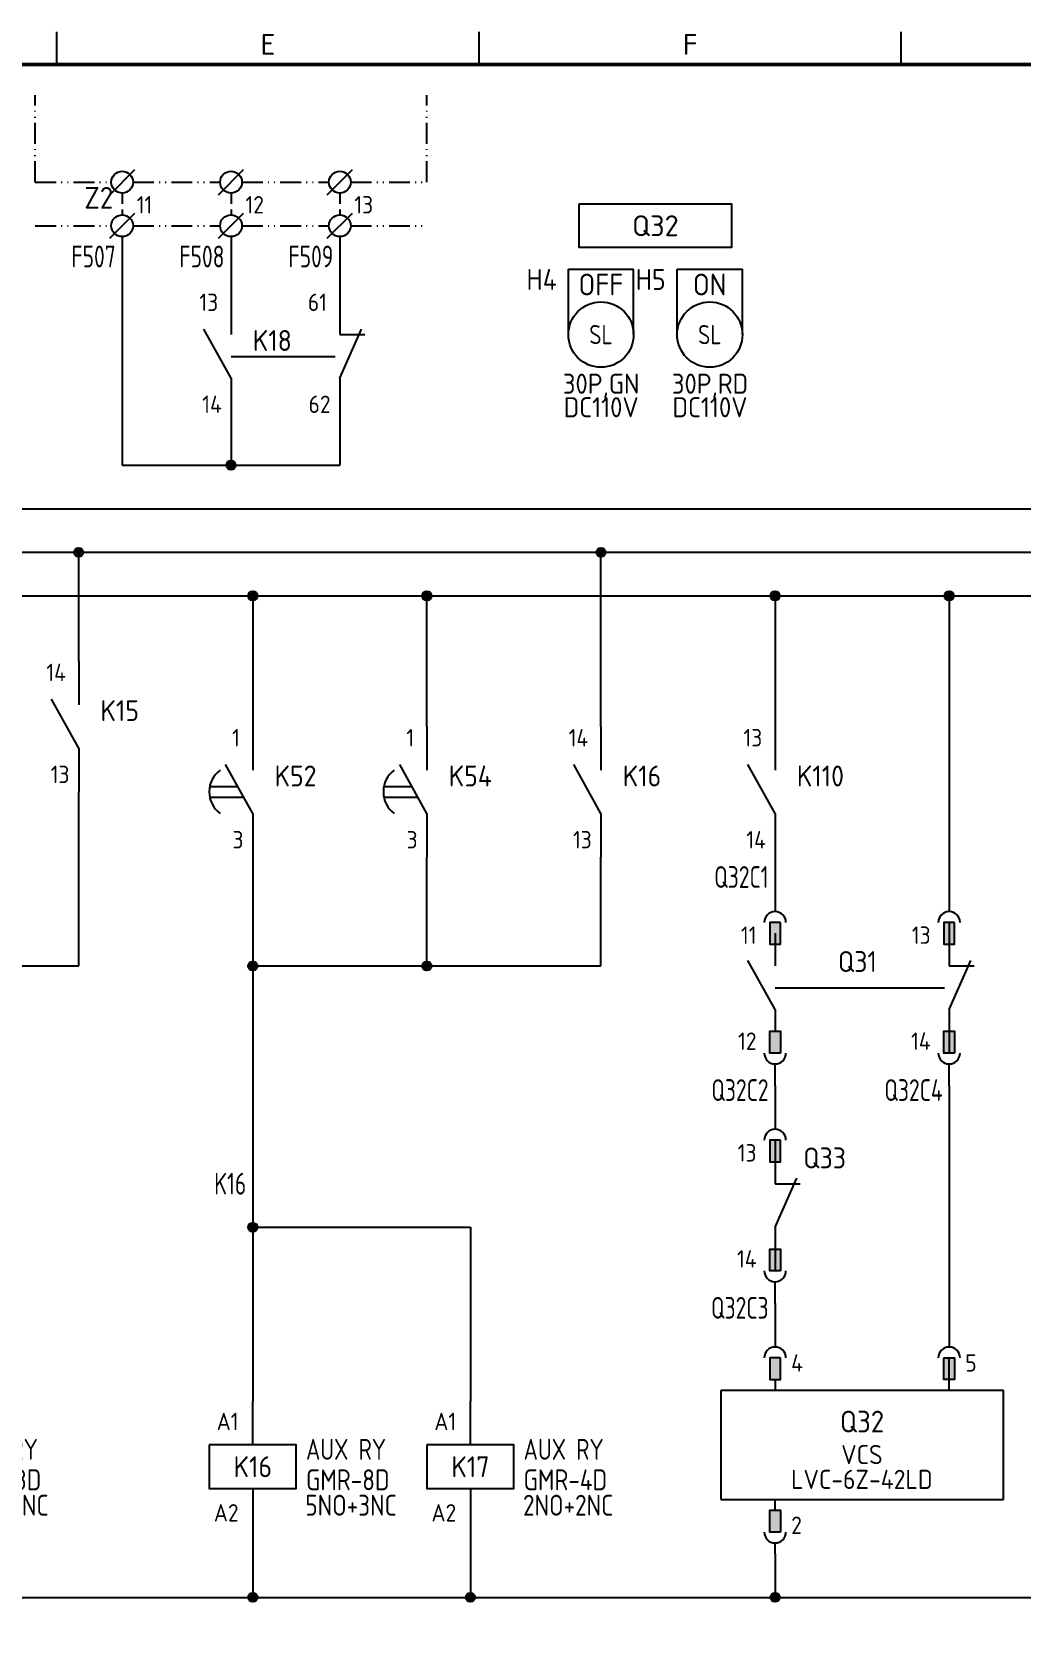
# Model space of a CAD drawing. Extents: x 0 to 556, y 1 to 306.
# Drawn here: x 207.1 to 320.8, y 103.7 to 287.2 of the extents above; entities that cross this region are included whole.
import ezdxf
from ezdxf.enums import TextEntityAlignment as Align

# ---------------------------------------------------------------- set-up
doc = ezdxf.new("R2010")
doc.units = 0
doc.linetypes.add('ACAD_ISO12W100', pattern=[21, 12, -3, 0, -3, 0, -3])
doc.linetypes.add('HIDDEN', pattern=[0.375, 0.25, -0.125])
for name, color, linetype in [('LINK', 7, 'Continuous'), ('MISC', 7, 'Continuous'), ('Sheet Line', 3, 'Continuous'), ('Sheet Text', 2, 'Continuous'), ('SYMS', 7, 'Continuous'), ('TAGS', 7, 'Continuous'), ('TERMS', 7, 'Continuous'), ('WIRE_YELLOW', 2, 'Continuous'), ('WIREFIXED', 7, 'Continuous')]:
    doc.layers.add(name, color=color, linetype=linetype)
doc.layers.add('Sheet Out Line', color=2, linetype='Continuous', lineweight=50)
doc.styles.add('WD', font='ISOCP2.shx')
doc.styles.add('WD_IEC', font='ISOCP2.shx', dxfattribs={"width": 1.1, "height": 2.4, "bigfont": 'whgtxt.shx'})

# ---------------------------------------------------------------- blocks, each defined once
blk = doc.blocks.new('LSSA3')
at = {"layer": 'Sheet Line'}
for p, q in [((210, 283.5), (210, 287.25)), ((258.5, 283.5), (258.5, 287.25)), ((307, 283.5), (307, 287.25))]:
    blk.add_line(p, q, dxfattribs=at)
at = {"layer": 'Sheet Out Line'}
blk.add_lwpolyline([(16, 6.5), (404, 6.5), (404, 283.5), (16, 283.5)], close=True, dxfattribs=at)
at = {"style": 'WD_IEC', "width": 1.1}
for tag, height, p in [('DESC4', 2.4, (57.5, 39.5)), ('CUSTOMERS31', 3.8, (219, 38)), ('TITLE1', 3.6, (333, 37.5)), ('CUSTOMERS21', 3.8, (219, 35.25)), ('DESC3', 2.4, (57.5, 33.5)), ('CUSTOMERS32', 3.8, (219, 32.5)), ('TITLE2', 3.6, (333, 32.5)), ('CUSTOMERS22', 3.8, (219, 29.75)), ('RN', 3.5, (398, 28.75)), ('DESC2', 2.4, (57.5, 27.5)), ('CUSTOMERS33', 3.8, (219, 27)), ('TITLE3', 3.6, (333, 27.5)), ('DESC1', 2.4, (57.5, 21.5)), ('WORKNO', 3.5, (365.5, 18.5)), ('FILE', 2.4, (314, 18.5)), ('DESC0', 2.4, (57.5, 15.5)), ('SHN', 2.4, (395, 12)), ('TSH', 2.4, (401, 9))]:
    blk.add_attdef(tag, text='', height=height, dxfattribs=at).set_placement(p, align=Align.MIDDLE_CENTER)
at = {"style": 'WD_IEC'}
for tag, p in [('DATE4', (96.5, 39.5)), ('DRWN4', (111.5, 39.5)), ('DSGN4', (126.5, 39.5)), ('CHKD4', (141.5, 39.5)), ('APPD4', (156.5, 39.5)), ('DATE3', (96.5, 33.5)), ('DRWN3', (111.5, 33.5)), ('DSGN3', (126.5, 33.5)), ('CHKD3', (141.5, 33.5)), ('APPD3', (156.5, 33.5)), ('DATE2', (96.5, 27.5)), ('DRWN2', (111.5, 27.5)), ('DSGN2', (126.5, 27.5)), ('CHKD2', (141.5, 27.5)), ('APPD2', (156.5, 27.5)), ('DATE1', (96.5, 21.5)), ('DRWN1', (111.5, 21.5)), ('DSGN1', (126.5, 21.5)), ('CHKD1', (141.5, 21.5)), ('APPD1', (156.5, 21.5)), ('DATE0', (96.5, 15.5)), ('DRWN0', (111.5, 15.5)), ('DSGN0', (126.5, 15.5)), ('CHKD0', (141.5, 15.5)), ('APPD0', (156.5, 15.5))]:
    blk.add_attdef(tag, text='', height=2.4, dxfattribs=at).set_placement(p, align=Align.MIDDLE_CENTER)
at = {"style": 'WD_IEC', "width": 1.1}
for tag, p in [('DWG1ST', (345, 10.5)), ('DWGNO', (373.49, 10.5))]:
    blk.add_attdef(tag, text='', height=3.5, dxfattribs=at).set_placement(p, align=Align.MIDDLE_LEFT)
at = {"style": 'WD_IEC', "width": 1.1, "flags": 9}
blk.add_attdef('WD_TB', (0, 0), '', height=2.4, dxfattribs=at)
at = {"layer": 'Sheet Text', "style": 'WD_IEC', "width": 1.1}
for s, p in [('E', (234.25, 284.62)), ('F', (282.75, 284.62))]:
    blk.add_text(s, height=2.4, dxfattribs=at).set_placement(p, align=Align.CENTER)
blk = doc.blocks.new('VA21_VCSQ2')
for p, q in [((0, 0), (0, -1.25)), ((20, 0), (20, -1.25)), ((20, -6.25), (20, -2.5)), ((0, -5), (0, -6.25)), ((26.25, -6.25), (-6.25, -6.25)), ((-6.25, -6.25), (-6.25, -18.75)), ((0, -6.25), (0, -6.25)), ((26.25, -18.75), (26.25, -6.25)), ((-6.25, -10.01), (-6.25, -10.01)), ((-6.25, -18.75), (26.25, -18.75)), ((0, -18.75), (0, -18.75)), ((0, -20), (0, -18.75)), ((0, -25), (0, -23.75))]:
    blk.add_line(p, q)
for points in [[(0.62, -2.5), (-0.62, -2.5), (-0.62, -5), (0.62, -5)], [(19.38, -2.5), (20.62, -2.5), (20.62, -5), (19.38, -5)], [(0.62, -22.5), (-0.62, -22.5), (-0.62, -20), (0.62, -20)]]:
    blk.add_lwpolyline(points, close=True)
for centre, start, end in [((0, -2.5), 0, 180), ((20, -2.5), 0, 180), ((0, -22.5), 180, 0)]:
    blk.add_arc(centre, 1.25, start, end)
for points in [[(0.62, -5), (0.62, -2.5), (-0.62, -5), (-0.62, -2.5)], [(19.38, -5), (19.38, -2.5), (20.62, -5), (20.62, -2.5)], [(0.62, -20), (0.62, -22.5), (-0.62, -20), (-0.62, -22.5)]]:
    blk.add_solid(points)
at = {"flags": 1}
for tag, p, height, style in [('X2TERM01', (0, 0), 0.08, 'WD'), ('X2TERM03', (20, 0), 0.08, 'WD'), ('CAT', (26.86, -9.24), 1, 'WD_IEC'), ('FAMILY', (26.85, -10.78), 1, 'WD_IEC'), ('CATDESC', (26.85, -12.28), 1, 'WD_IEC'), ('MFG', (26.9, -13.57), 1, 'WD_IEC'), ('ASSYCODE', (26.79, -14.93), 1, 'WD_IEC'), ('RATING10', (26.79, -16.3), 1, 'WD_IEC'), ('RATING1', (26.79, -17.67), 1, 'WD_IEC'), ('RATING2', (26.79, -19.04), 1, 'WD_IEC'), ('X8TERM02', (0, -25), 0.08, 'WD')]:
    blk.add_attdef(tag, p, '', height=height, dxfattribs=dict(at, style=style))
at = {"linetype": 'Continuous', "style": 'WD'}
for tag, p in [('TERM01', (1.85, -3.08)), ('TERM03', (21.85, -3.08)), ('TERM02', (1.85, -21.72))]:
    blk.add_attdef(tag, text='', height=2, dxfattribs=at).set_placement(p, align=Align.MIDDLE_LEFT)
at = {"style": 'WD_IEC', "flags": 1}
for tag, p in [('LOC', (26.95, -7.35)), ('INST', (26.98, -6.05))]:
    blk.add_attdef(tag, text='', height=1, dxfattribs=at).set_placement(p, align=Align.MIDDLE_LEFT)
at = {"style": 'WD_IEC'}
for tag, height, p in [('TAG1', 2.5, (9.99, -9.81)), ('RATING12', 2.2, (9.97, -13.6)), ('RATING11', 2.2, (9.97, -16.45))]:
    blk.add_attdef(tag, text='', height=height, dxfattribs=at).set_placement(p, align=Align.MIDDLE_CENTER)
at = {"lineweight": 9, "style": 'WD_IEC'}
for tag, p in [('NO', (-4.31, -38.19)), ('NC', (-4.31, -41.69))]:
    blk.add_attdef(tag, text='', height=2.5, dxfattribs=at).set_placement(p, align=Align.TOP_RIGHT)
for tag, p in [('XREFNO', (-2.81, -38.19)), ('XREFNC', (-2.81, -41.69))]:
    blk.add_attdef(tag, text='', height=2.5, dxfattribs=at).set_placement(p, align=Align.TOP_LEFT)
blk = doc.blocks.new('WDDOT')
for radius in [0.529, 0.33, 0.164]:
    blk.add_circle((0, 0), radius)
blk = doc.blocks.new('VJ11_AUXRY_Q1')
for p, q in [((0, 2.5), (0, 7.5)), ((0, -2.5), (0, -7.5))]:
    blk.add_line(p, q)
blk.add_lwpolyline([(-5, 2.5), (-5, -2.5), (5, -2.5), (5, 2.5)], close=True)
at = {"style": 'WD_IEC', "flags": 1}
for tag, p, height in [('X2TERM01', (0, 7.5), 0.32), ('X4LINK', (-5, 0), 0.32), ('X1LINK', (5, 0), 0.32), ('INST', (2.17, -4.46), 1), ('LOC', (2.14, -5.76), 1), ('X8TERM02', (0, -7.5), 0.32), ('FAMILY', (2.27, -7.15), 1), ('CAT', (2.31, -9.98), 1), ('MFG', (2.34, -8.68), 1), ('ASSYCODE', (2.25, -11.11), 1), ('WDTAGALT', (2.25, -12.35), 1), ('PEER_PINLIST', (2.25, -13.65), 1)]:
    blk.add_attdef(tag, p, '', height=height, dxfattribs=at)
at = {"style": 'WD_IEC'}
for tag, p in [('TERM01', (-1.63, 4.2)), ('TERM02', (-1.63, -6.29))]:
    blk.add_attdef(tag, text='', height=2, dxfattribs=at).set_placement(p, align=Align.RIGHT)
for tag, p, width in [('RATING12', (6.11, 0.8), 0.85), ('RATING11', (6.11, -2.7), 0.9), ('RATING1', (6.04, -5.62), 0.9)]:
    blk.add_attdef(tag, p, '', height=2.4, dxfattribs=dict(at, width=width))
blk.add_attdef('TAG1', text='', height=2.4, dxfattribs=at).set_placement((0, 0), align=Align.MIDDLE_CENTER)
at = {"lineweight": 9, "style": 'WD_IEC'}
for tag, p in [('NO', (-5.5, -16.5)), ('NC', (-5.5, -20))]:
    blk.add_attdef(tag, text='', height=2.5, dxfattribs=at).set_placement(p, align=Align.TOP_RIGHT)
for tag, p in [('XREFNO', (-4, -16.5)), ('XREFNC', (-4, -20))]:
    blk.add_attdef(tag, text='', height=2.5, dxfattribs=at).set_placement(p, align=Align.TOP_LEFT)
blk = doc.blocks.new('VJ321_TIMER1')
for p, q in [((0, 7.5), (0, 2.5)), ((0, -2.5), (-3.12, 3.12)), ((-4.94, 0.62), (-1.74, 0.62)), ((-4.94, -0.62), (-1.04, -0.62)), ((0, -2.5), (0, -7.5))]:
    blk.add_line(p, q)
blk.add_arc((-1.88, 0), 3.12, 126.8699, 233.1301)
at = {"style": 'WD_IEC', "flags": 1}
for tag, p in [('X2TERM01', (0, 7.5)), ('X4LINK', (-5.75, 0)), ('X1LINK', (-0.5, 0)), ('X8TERM02', (0, -7.5))]:
    blk.add_attdef(tag, p, '', height=0.32, dxfattribs=at)
at = {"linetype": 'Continuous', "style": 'WD_IEC'}
for tag, p in [('TERM01', (-1.47, 5.21)), ('TERM02', (-1.06, -6.5))]:
    blk.add_attdef(tag, text='', height=2, dxfattribs=at).set_placement(p, align=Align.RIGHT)
at = {"style": 'WD', "flags": 1}
for tag, p in [('INST', (-7.16, 1.33)), ('LOC', (-7.26, -0.03)), ('FAMILY', (-7.22, -2.55)), ('XREF', (-7.24, -1.29)), ('CONTACT', (-7.29, -3.89))]:
    blk.add_attdef(tag, text='', height=1, dxfattribs=at).set_placement(p, align=Align.RIGHT)
at = {"style": 'WD_IEC'}
for tag, p in [('TAG2', (2.5, 0.62)), ('TEXT1', (2.5, -2.89)), ('TEXT2', (2.5, -6.09))]:
    blk.add_attdef(tag, p, '', height=2.4, dxfattribs=at)
blk = doc.blocks.new('VB421_AUXCONTACT1')
for p, q in [((0, 7.5), (0, 2.5)), ((0, -2.5), (-3.12, 3.12)), ((0, -2.5), (0, -7.5))]:
    blk.add_line(p, q)
at = {"style": 'WD_IEC', "flags": 1}
for tag, p, height in [('X2TERM01', (0, 7.5), 0.34), ('X4LINK', (-2.75, 0), 0.32), ('X1LINK', (0, 0), 0.34), ('X8TERM02', (0, -7.5), 0.34)]:
    blk.add_attdef(tag, p, '', height=height, dxfattribs=at)
at = {"linetype": 'Continuous', "style": 'WD_IEC'}
for tag, p in [('TERM01', (-1.47, 5.21)), ('TERM02', (-1.06, -6.5))]:
    blk.add_attdef(tag, text='', height=2, dxfattribs=at).set_placement(p, align=Align.RIGHT)
at = {"style": 'WD_IEC'}
for tag, p in [('TAG2', (2.5, 0.62)), ('TEXT1', (2.5, -2.89)), ('TEXT2', (2.5, -6.09))]:
    blk.add_attdef(tag, p, '', height=2.4, dxfattribs=at)
for tag, p in [('INST', (-2.43, -9.12)), ('LOC', (-2.58, -10.73))]:
    blk.add_attdef(tag, text='', height=1, dxfattribs=at).set_placement(p, align=Align.RIGHT)
at = {"style": 'WD_IEC', "flags": 1}
for tag, p in [('FAMILY', (-2.53, -13.64)), ('XREF', (-2.58, -12.19)), ('CONTACT', (-2.6, -15.24))]:
    blk.add_attdef(tag, text='', height=1, dxfattribs=at).set_placement(p, align=Align.RIGHT)
blk = doc.blocks.new('WD_WNV')
at = {"linetype": 'Continuous', "style": 'WD_IEC', "width": 0.8}
blk.add_attdef('WIRENO', text='', height=2.5, rotation=90, dxfattribs=at).set_placement((-0.75, 0), align=Align.CENTER)
at = {"style": 'WD_IEC', "flags": 1}
for tag, p in [('W08USER', (-1, 0.375)), ('W04USER', (-1, 0.875)), ('W05USER', (-1, 0.75)), ('W09USER', (-1, 0.25)), ('W03USER', (-1, 1)), ('W06USER', (-1, 0.625)), ('W07USER', (-1, 0.5)), ('W02USER', (-1, 1.125)), ('W01USER', (-1, 1.25)), ('W10USER', (-1, 0.125))]:
    blk.add_attdef(tag, text='', height=0.08, dxfattribs=at).set_placement(p, align=Align.CENTER)
blk = doc.blocks.new('VLA1_SL1')
for p, q in [((-3.75, 7.5), (3.75, 7.5)), ((-3.75, 0), (-3.75, 7.5)), ((3.75, 0), (3.75, 7.5))]:
    blk.add_line(p, q)
blk.add_circle((0, 0), 3.75)
at = {"style": 'WD'}
blk.add_attdef('TAG1', text='', height=2.4, dxfattribs=at).set_placement((-5.07, 4.41), align=Align.BOTTOM_RIGHT)
at = {"style": 'WD_IEC'}
blk.add_attdef('TEXT', text='', height=2.5, dxfattribs=at).set_placement((-0.01, 5.75), align=Align.MIDDLE_CENTER)
at = {"style": 'WD_IEC', "flags": 1}
for tag, p in [('INST', (5.84, 4.59)), ('LOC', (5.9, 3.42)), ('ASSYCODE', (5.8, 1.95)), ('FAMILY', (5.8, 0.45)), ('MFG', (5.8, -1.05)), ('CAT', (5.8, -2.53))]:
    blk.add_attdef(tag, p, '', height=1, dxfattribs=at)
at = {"style": 'WD_IEC', "width": 0.9}
blk.add_attdef('RATING12', text='', height=2.2, dxfattribs=at).set_placement((0, 0), align=Align.MIDDLE_CENTER)
at = {"style": 'WD_IEC'}
for tag, p in [('RATING1', (0.02, -4.49)), ('RATING2', (0.02, -7.19))]:
    blk.add_attdef(tag, text='', height=2.3, dxfattribs=at).set_placement(p, align=Align.TOP_CENTER)
blk = doc.blocks.new('HT0_TB1')
blk.add_circle((0, 0), 1.25)
at = {"layer": 'SYMS'}
blk.add_line((-1.44, -1.44), (1.44, 1.44), dxfattribs=at)
at = {"flags": 1}
for tag, p, height, style in [('X4LINK', (-1.25, 0), 0.01, 'WD'), ('X4TERM01', (-1.25, 0), 0.25, 'WD_IEC'), ('X2TERM01', (0, 1.25), 0.25, 'WD_IEC'), ('X1LINK', (1.25, 0), 0.01, 'WD'), ('X1TERM01', (1.25, 0), 0.25, 'WD_IEC'), ('X8TERM01', (0, -1.25), 0.25, 'WD_IEC')]:
    blk.add_attdef(tag, p, '', height=height, dxfattribs=dict(at, style=style))
blk = doc.blocks.new('HT0W_TB1')
blk.add_circle((0, 0), 1.25)
at = {"layer": 'SYMS'}
blk.add_line((-1.44, -1.44), (1.44, 1.44), dxfattribs=at)
at = {"style": 'WD_IEC', "flags": 1}
for tag, p in [('INST', (-1.04, 7.87)), ('LOC', (-1.04, 4.87))]:
    blk.add_attdef(tag, text='', height=2.5, dxfattribs=at).set_placement(p, align=Align.BOTTOM_RIGHT)
at = {"style": 'WD_IEC'}
blk.add_attdef('TAGSTRIP', text='', height=2.5, dxfattribs=at).set_placement((-1.04, 1.87), align=Align.BOTTOM_RIGHT)
blk.add_attdef('TERM01', text='', height=2, dxfattribs=at).set_placement((1.66, 0.81), align=Align.BOTTOM_LEFT)
at = {"flags": 1}
for tag, p, height, style in [('X4LINK', (-1.25, 0), 0.01, 'WD'), ('X4TERM01', (-1.25, 0), 0.25, 'WD_IEC'), ('STRIPSEQ', (-0.02, -0.02), 0.025, 'WD_IEC'), ('X2TERM01', (0, 1.25), 0.25, 'WD_IEC'), ('X1LINK', (1.25, 0), 0.01, 'WD'), ('X1TERM01', (1.25, 0), 0.25, 'WD_IEC'), ('LINKTERM', (-0.02, -0.06), 0.025, 'WD_IEC'), ('X8TERM01', (0, -1.25), 0.25, 'WD_IEC')]:
    blk.add_attdef(tag, p, '', height=height, dxfattribs=dict(at, style=style))
at = {"style": 'WD_IEC', "flags": 1}
for tag, height, p in [('CAT', 1, (-1.95, -2.37)), ('MFG', 1, (-2.09, -3.63)), ('ASSYCODE', 1, (-2.04, -4.92)), ('DESC1', 2, (-1.78, -7.62)), ('DESC2', 2, (-1.78, -10.06)), ('DESC3', 2, (-1.78, -12.55))]:
    blk.add_attdef(tag, text='', height=height, dxfattribs=at).set_placement(p, align=Align.RIGHT)
blk = doc.blocks.new('VB422_AUXCONTACT1')
for p, q in [((0, 7.5), (0, 2.5)), ((0, -2.5), (2.5, 3.12)), ((0, 2.5), (2.87, 2.5)), ((0, -2.5), (0, -7.5))]:
    blk.add_line(p, q)
at = {"style": 'WD_IEC', "flags": 1}
for tag, p, height in [('X2TERM01', (0, 7.5), 0.34), ('X4LINK', (-0.55, 0), 0.32), ('X1LINK', (1.92, 0), 0.32), ('X8TERM02', (0, -7.5), 0.34)]:
    blk.add_attdef(tag, p, '', height=height, dxfattribs=at)
at = {"linetype": 'Continuous', "style": 'WD_IEC'}
for tag, p in [('TERM01', (-1.47, 5.21)), ('TERM02', (-1.06, -6.5))]:
    blk.add_attdef(tag, text='', height=2, dxfattribs=at).set_placement(p, align=Align.RIGHT)
at = {"style": 'WD_IEC'}
for tag, p in [('TAG2', (4.38, 0.62)), ('TEXT1', (4.38, -2.89)), ('TEXT2', (4.38, -6.09))]:
    blk.add_attdef(tag, p, '', height=2.4, dxfattribs=at)
for tag, p in [('INST', (-2.43, -9.12)), ('LOC', (-2.58, -10.73))]:
    blk.add_attdef(tag, text='', height=1, dxfattribs=at).set_placement(p, align=Align.RIGHT)
at = {"style": 'WD_IEC', "flags": 1}
for tag, p in [('FAMILY', (-2.53, -13.64)), ('XREF', (-2.58, -12.19)), ('CONTACT', (-2.6, -15.24))]:
    blk.add_attdef(tag, text='', height=1, dxfattribs=at).set_placement(p, align=Align.RIGHT)
blk = doc.blocks.new('VA121_AUXCONTACT')
for p, q in [((0, 11.25), (0, 8.75)), ((0, 6.25), (0, 2.5)), ((0, -2.5), (-3.12, 3.12)), ((0, -2.5), (0, -5)), ((0, -11.25), (0, -8.75))]:
    blk.add_line(p, q)
for points in [[(0.62, 7.5), (-0.62, 7.5), (-0.62, 5), (0.62, 5)], [(0.62, -7.5), (-0.62, -7.5), (-0.62, -5), (0.62, -5)]]:
    blk.add_lwpolyline(points, close=True)
for centre, start, end in [((0, 7.5), 0, 180), ((0, -7.5), 180, 0)]:
    blk.add_arc(centre, 1.25, start, end)
for points in [[(0.62, 5), (0.62, 7.5), (-0.62, 5), (-0.62, 7.5)], [(0.62, -5), (0.62, -7.5), (-0.62, -5), (-0.62, -7.5)]]:
    blk.add_solid(points)
at = {"flags": 1}
for tag, p, height, style in [('X2TERM01', (0, 11.25), 0.08, 'WD'), ('X4LINK', (-2.42, 0), 0.32, 'WD_IEC'), ('X1LINK', (0, 0), 0.32, 'WD_IEC'), ('X8TERM02', (0, -11.25), 0.08, 'WD')]:
    blk.add_attdef(tag, p, '', height=height, dxfattribs=dict(at, style=style))
at = {"style": 'WD_IEC'}
for tag, p in [('TERM01', (-2.13, 5.04)), ('TERM02', (-2.13, -7.13))]:
    blk.add_attdef(tag, text='', height=2, dxfattribs=at).set_placement(p, align=Align.RIGHT)
for tag, p in [('TAG2', (2.69, 5.46)), ('TEXT1', (2.69, 1.42)), ('TEXT2', (2.69, -1.5))]:
    blk.add_attdef(tag, text='', height=2.4, dxfattribs=at).set_placement(p, align=Align.MIDDLE_LEFT)
at = {"style": 'WD_IEC', "flags": 1}
blk.add_attdef('XREF', text='', height=1.8, dxfattribs=at).set_placement((2.69, -3.96), align=Align.MIDDLE_LEFT)
for tag, p in [('INST', (-2.37, -9.97)), ('LOC', (-2.4, -11.27)), ('FAMILY', (-2.27, -12.66)), ('CONTACT', (-2.27, -14))]:
    blk.add_attdef(tag, text='', height=1, dxfattribs=at).set_placement(p, align=Align.RIGHT)
blk = doc.blocks.new('VA122_AUXCONTACT')
for p, q in [((0, 11.25), (0, 8.75)), ((0, 7.5), (0, 2.5)), ((0, -2.5), (2.5, 3.12)), ((0, 2.5), (2.87, 2.5)), ((0, -2.5), (0, -7.5)), ((0, -11.25), (0, -8.75))]:
    blk.add_line(p, q)
for points in [[(0.62, 7.5), (-0.62, 7.5), (-0.62, 5), (0.62, 5)], [(0.62, -7.5), (-0.62, -7.5), (-0.62, -5), (0.62, -5)]]:
    blk.add_lwpolyline(points, close=True)
for centre, start, end in [((0, 7.5), 0, 180), ((0, -7.5), 180, 0)]:
    blk.add_arc(centre, 1.25, start, end)
for points in [[(0.62, 5), (0.62, 7.5), (-0.62, 5), (-0.62, 7.5)], [(0.62, -5), (0.62, -7.5), (-0.62, -5), (-0.62, -7.5)]]:
    blk.add_solid(points)
at = {"flags": 1}
for tag, p, height, style in [('X2TERM01', (0, 11.25), 0.08, 'WD'), ('X4LINK', (-0.55, 0), 0.32, 'WD_IEC'), ('X1LINK', (1.92, 0), 0.32, 'WD_IEC'), ('X8TERM02', (0, -11.25), 0.08, 'WD')]:
    blk.add_attdef(tag, p, '', height=height, dxfattribs=dict(at, style=style))
at = {"style": 'WD_IEC'}
for tag, p in [('TERM01', (-2.13, 5.04)), ('TERM02', (-2.13, -7.13))]:
    blk.add_attdef(tag, text='', height=2, dxfattribs=at).set_placement(p, align=Align.RIGHT)
for tag, p in [('TAG2', (3.23, 5.46)), ('TEXT1', (3.23, 1.42)), ('TEXT2', (3.23, -1.5))]:
    blk.add_attdef(tag, text='', height=2.4, dxfattribs=at).set_placement(p, align=Align.MIDDLE_LEFT)
at = {"style": 'WD_IEC', "flags": 1}
blk.add_attdef('XREF', text='', height=1.8, dxfattribs=at).set_placement((3.23, -3.96), align=Align.MIDDLE_LEFT)
for tag, p in [('INST', (-2.37, -9.97)), ('LOC', (-2.4, -11.27)), ('FAMILY', (-2.27, -12.66)), ('CONTACT', (-2.27, -14))]:
    blk.add_attdef(tag, text='', height=1, dxfattribs=at).set_placement(p, align=Align.RIGHT)

msp = doc.modelspace()

# ---------------------------------------------------------------- linework, layer by layer
at = {"linetype": 'ACAD_ISO12W100', "ltscale": 0.2}
for p, q in [((207.5, 270), (207.5, 280)), ((252.5, 270), (252.5, 280)), ((207.5, 270), (216.25, 270)), ((218.75, 270), (228.75, 270)), ((231.25, 270), (241.25, 270)), ((243.75, 270), (252.5, 270)), ((207.5, 265), (216.25, 265)), ((218.75, 265), (228.75, 265)), ((231.25, 265), (241.25, 265)), ((243.75, 265), (252.5, 265))]:
    msp.add_line(p, q, dxfattribs=at)
at = {"linetype": 'HIDDEN', "ltscale": 5}
for p, q in [((217.5, 268.75), (217.5, 266.25)), ((230, 268.75), (230, 266.25)), ((242.5, 268.75), (242.5, 266.25))]:
    msp.add_line(p, q, dxfattribs=at)
at = {"linetype": 'Continuous'}
msp.add_lwpolyline([(270, 267.5), (287.5, 267.5), (287.5, 262.5), (270, 262.5)], close=True, dxfattribs=at)
at = {"layer": 'LINK'}
for points in [[(230, 250), (241.95, 250)], [(292.5, 177.5), (311.95, 177.5)]]:
    msp.add_lwpolyline(points, dxfattribs=at)
at = {"layer": 'WIRE_YELLOW', "linetype": 'Continuous'}
for p, q in [((217.5, 263.75), (217.5, 237.5)), ((230, 263.75), (230, 257.5)), ((242.5, 263.75), (242.5, 257.5)), ((230, 242.5), (230, 237.5)), ((242.5, 242.5), (242.5, 237.5)), ((217.5, 237.5), (242.5, 237.5)), ((180, 232.5), (390, 232.5)), ((167.5, 227.5), (278.75, 227.5)), ((212.5, 215), (212.5, 227.5)), ((272.5, 207.5), (272.5, 227.5)), ((278.75, 227.5), (278.75, 227.5)), ((278.75, 227.5), (392.5, 227.5)), ((27.5, 222.5), (390, 222.5)), ((232.5, 222.5), (232.5, 207.5)), ((252.5, 207.5), (252.5, 222.5)), ((292.5, 222.5), (292.5, 207.5)), ((312.5, 222.5), (312.5, 188.75)), ((212.5, 180), (212.5, 200)), ((232.5, 192.5), (232.5, 130)), ((252.5, 180), (252.5, 192.5)), ((272.5, 180), (272.5, 192.5)), ((292.5, 192.5), (292.5, 188.75)), ((192.5, 180), (212.5, 180)), ((232.5, 180), (272.5, 180)), ((292.5, 166.25), (292.5, 163.75)), ((312.5, 166.25), (312.5, 137.5)), ((232.5, 150), (257.5, 150)), ((257.5, 150), (257.5, 130)), ((292.5, 141.25), (292.5, 137.5)), ((232.5, 115), (232.5, 107.5)), ((257.5, 115), (257.5, 107.5)), ((292.5, 112.5), (292.5, 107.5)), ((27.5, 107.5), (390, 107.5))]:
    msp.add_line(p, q, dxfattribs=at)

# ---------------------------------------------------------------- block references
at = {"linetype": 'Continuous'}
msp.add_blockref('LSSA3', (0, 0), dxfattribs=at)
at = {"layer": 'SYMS', "color": 2, "linetype": 'Continuous'}
for p in [(217.5, 270), (230, 270), (242.5, 270)]:
    msp.add_blockref('HT0_TB1', p, dxfattribs=at)
at = {"layer": 'SYMS', "linetype": 'Continuous'}
ref = msp.add_blockref('HT0W_TB1', (217.5, 265), dxfattribs=at)
ref.add_attrib('TAGSTRIP', 'Z2', dxfattribs={"layer": 'TAGS', "height": 2.5, "style": 'WD_IEC'}).set_placement((216.46, 266.21), align=Align.BOTTOM_RIGHT)
ref.add_attrib('TERM01', '11', dxfattribs={"layer": 'TERMS', "height": 2, "style": 'WD_IEC'}).set_placement((219.16, 265.81), align=Align.BOTTOM_LEFT)
ref = msp.add_blockref('HT0W_TB1', (230, 265), dxfattribs=at)
ref.add_attrib('TERM01', '12', dxfattribs={"layer": 'TERMS', "height": 2, "style": 'WD_IEC'}).set_placement((231.66, 265.81), align=Align.BOTTOM_LEFT)
ref = msp.add_blockref('HT0W_TB1', (242.5, 265), dxfattribs=at)
ref.add_attrib('TERM01', '13', dxfattribs={"layer": 'TERMS', "height": 2, "style": 'WD_IEC'}).set_placement((244.16, 265.81), align=Align.BOTTOM_LEFT)
ref = msp.add_blockref('VLA1_SL1', (272.5, 252.5), dxfattribs=at)
ref.add_attrib('TEXT', 'OFF', dxfattribs={"layer": 'MISC', "height": 2.5, "style": 'WD_IEC'}).set_placement((272.49, 258.25), align=Align.MIDDLE_CENTER)
ref.add_attrib('TAG1', 'H4', dxfattribs={"layer": 'TAGS', "height": 2.4, "style": 'WD'}).set_placement((267.43, 256.91), align=Align.BOTTOM_RIGHT)
ref.add_attrib('RATING2', 'DC110V', dxfattribs={"layer": 'MISC', "height": 2.3, "style": 'WD_IEC'}).set_placement((272.52, 245.31), align=Align.TOP_CENTER)
ref.add_attrib('RATING1', '30P,GN', dxfattribs={"layer": 'MISC', "height": 2.3, "style": 'WD_IEC'}).set_placement((272.52, 248.01), align=Align.TOP_CENTER)
ref.add_attrib('RATING12', 'SL', dxfattribs={"layer": 'MISC', "height": 2.2, "style": 'WD_IEC', "width": 0.9}).set_placement((272.5, 252.5), align=Align.MIDDLE_CENTER)
ref = msp.add_blockref('VLA1_SL1', (285, 252.5), dxfattribs=at)
ref.add_attrib('TEXT', 'ON', dxfattribs={"layer": 'MISC', "height": 2.5, "style": 'WD_IEC'}).set_placement((284.99, 258.25), align=Align.MIDDLE_CENTER)
ref.add_attrib('TAG1', 'H5', dxfattribs={"layer": 'TAGS', "height": 2.4, "style": 'WD'}).set_placement((279.93, 256.91), align=Align.BOTTOM_RIGHT)
ref.add_attrib('RATING2', 'DC110V', dxfattribs={"layer": 'MISC', "height": 2.3, "style": 'WD_IEC'}).set_placement((285.02, 245.31), align=Align.TOP_CENTER)
ref.add_attrib('RATING1', '30P,RD', dxfattribs={"layer": 'MISC', "height": 2.3, "style": 'WD_IEC'}).set_placement((285.02, 248.01), align=Align.TOP_CENTER)
ref.add_attrib('RATING12', 'SL', dxfattribs={"layer": 'MISC', "height": 2.2, "style": 'WD_IEC', "width": 0.9}).set_placement((285, 252.5), align=Align.MIDDLE_CENTER)
ref = msp.add_blockref('VB421_AUXCONTACT1', (230, 250), dxfattribs=at)
ref.add_attrib('TERM02', '14', dxfattribs={"layer": 'TERMS', "linetype": 'Continuous', "height": 2, "style": 'WD_IEC'}).set_placement((228.94, 243.5), align=Align.RIGHT)
ref.add_attrib('TERM01', '13', dxfattribs={"layer": 'TERMS', "linetype": 'Continuous', "height": 2, "style": 'WD_IEC'}).set_placement((228.53, 255.21), align=Align.RIGHT)
ref.add_attrib('TAG2', 'K18', (232.5, 250.62), dxfattribs={"layer": 'TAGS', "height": 2.4, "style": 'WD_IEC'})
ref = msp.add_blockref('VB422_AUXCONTACT1', (242.5, 250), dxfattribs=at)
ref.add_attrib('TERM02', '62', dxfattribs={"layer": 'TERMS', "linetype": 'Continuous', "height": 2, "style": 'WD_IEC'}).set_placement((241.44, 243.5), align=Align.RIGHT)
ref.add_attrib('TERM01', '61', dxfattribs={"layer": 'TERMS', "linetype": 'Continuous', "height": 2, "style": 'WD_IEC'}).set_placement((241.03, 255.21), align=Align.RIGHT)
for p in [(230, 237.5), (212.5, 227.5), (272.5, 227.5), (232.5, 222.5), (252.5, 222.5), (292.5, 222.5), (312.5, 222.5), (232.5, 180), (252.5, 180), (232.5, 150), (232.5, 107.5), (257.5, 107.5), (292.5, 107.5)]:
    msp.add_blockref('WDDOT', p, dxfattribs=at)
ref = msp.add_blockref('VB421_AUXCONTACT1', (212.5, 207.5), dxfattribs=at)
ref.add_attrib('TERM02', '13', dxfattribs={"layer": 'TERMS', "linetype": 'Continuous', "height": 2, "style": 'WD_IEC'}).set_placement((211.44, 201), align=Align.RIGHT)
ref.add_attrib('TERM01', '14', dxfattribs={"layer": 'TERMS', "linetype": 'Continuous', "height": 2, "style": 'WD_IEC'}).set_placement((211.03, 212.71), align=Align.RIGHT)
ref.add_attrib('TAG2', 'K15', (215, 208.12), dxfattribs={"layer": 'TAGS', "height": 2.4, "style": 'WD_IEC'})
ref = msp.add_blockref('VJ321_TIMER1', (232.5, 200), dxfattribs=at)
ref.add_attrib('TERM02', '3', dxfattribs={"layer": 'TERMS', "linetype": 'Continuous', "height": 2, "style": 'WD_IEC'}).set_placement((231.44, 193.5), align=Align.RIGHT)
ref.add_attrib('TERM01', '1', dxfattribs={"layer": 'TERMS', "linetype": 'Continuous', "height": 2, "style": 'WD_IEC'}).set_placement((231.03, 205.21), align=Align.RIGHT)
ref.add_attrib('TAG2', 'K52', (235, 200.62), dxfattribs={"layer": 'TAGS', "height": 2.4, "style": 'WD_IEC'})
ref = msp.add_blockref('VJ321_TIMER1', (252.5, 200), dxfattribs=at)
ref.add_attrib('TERM02', '3', dxfattribs={"layer": 'TERMS', "linetype": 'Continuous', "height": 2, "style": 'WD_IEC'}).set_placement((251.44, 193.5), align=Align.RIGHT)
ref.add_attrib('TERM01', '1', dxfattribs={"layer": 'TERMS', "linetype": 'Continuous', "height": 2, "style": 'WD_IEC'}).set_placement((251.03, 205.21), align=Align.RIGHT)
ref.add_attrib('TAG2', 'K54', (255, 200.62), dxfattribs={"layer": 'TAGS', "height": 2.4, "style": 'WD_IEC'})
ref = msp.add_blockref('VB421_AUXCONTACT1', (272.5, 200), dxfattribs=at)
ref.add_attrib('TERM02', '13', dxfattribs={"layer": 'TERMS', "linetype": 'Continuous', "height": 2, "style": 'WD_IEC'}).set_placement((271.44, 193.5), align=Align.RIGHT)
ref.add_attrib('TERM01', '14', dxfattribs={"layer": 'TERMS', "linetype": 'Continuous', "height": 2, "style": 'WD_IEC'}).set_placement((271.03, 205.21), align=Align.RIGHT)
ref.add_attrib('TAG2', 'K16', (275, 200.62), dxfattribs={"layer": 'TAGS', "height": 2.4, "style": 'WD_IEC'})
ref = msp.add_blockref('VB421_AUXCONTACT1', (292.5, 200), dxfattribs=at)
ref.add_attrib('TERM02', '14', dxfattribs={"layer": 'TERMS', "linetype": 'Continuous', "height": 2, "style": 'WD_IEC'}).set_placement((291.44, 193.5), align=Align.RIGHT)
ref.add_attrib('TERM01', '13', dxfattribs={"layer": 'TERMS', "linetype": 'Continuous', "height": 2, "style": 'WD_IEC'}).set_placement((291.03, 205.21), align=Align.RIGHT)
ref.add_attrib('TAG2', 'K110', (295, 200.62), dxfattribs={"layer": 'TAGS', "height": 2.4, "style": 'WD_IEC'})
ref = msp.add_blockref('VA121_AUXCONTACT', (292.5, 177.5), dxfattribs=at)
ref.add_attrib('TERM02', '12', dxfattribs={"layer": 'TERMS', "height": 2, "style": 'WD_IEC'}).set_placement((290.37, 170.37), align=Align.RIGHT)
ref.add_attrib('TERM01', '11', dxfattribs={"layer": 'TERMS', "height": 2, "style": 'WD_IEC'}).set_placement((290.37, 182.54), align=Align.RIGHT)
ref.add_attrib('TAG2', 'Q31', dxfattribs={"layer": 'TAGS', "height": 2.4, "style": 'WD_IEC'}).set_placement((299.71, 180.51), align=Align.MIDDLE_LEFT)
ref = msp.add_blockref('VA122_AUXCONTACT', (312.5, 177.5), dxfattribs=at)
ref.add_attrib('TERM02', '14', dxfattribs={"layer": 'TERMS', "height": 2, "style": 'WD_IEC'}).set_placement((310.37, 170.37), align=Align.RIGHT)
ref.add_attrib('TERM01', '13', dxfattribs={"layer": 'TERMS', "height": 2, "style": 'WD_IEC'}).set_placement((310.37, 182.54), align=Align.RIGHT)
ref = msp.add_blockref('VA122_AUXCONTACT', (292.5, 152.5), dxfattribs=at)
ref.add_attrib('TERM02', '14', dxfattribs={"layer": 'TERMS', "height": 2, "style": 'WD_IEC'}).set_placement((290.37, 145.37), align=Align.RIGHT)
ref.add_attrib('TERM01', '13', dxfattribs={"layer": 'TERMS', "height": 2, "style": 'WD_IEC'}).set_placement((290.37, 157.54), align=Align.RIGHT)
ref.add_attrib('TAG2', 'Q33', dxfattribs={"layer": 'TAGS', "height": 2.4, "style": 'WD_IEC'}).set_placement((295.73, 157.96), align=Align.MIDDLE_LEFT)
ref = msp.add_blockref('VA21_VCSQ2', (292.5, 137.5), dxfattribs=at)
ref.add_attrib('TERM02', '2', dxfattribs={"layer": 'TERMS', "linetype": 'Continuous', "height": 2, "style": 'WD'}).set_placement((294.35, 115.78), align=Align.MIDDLE_LEFT)
ref.add_attrib('TERM03', '5', dxfattribs={"layer": 'TERMS', "linetype": 'Continuous', "height": 2, "style": 'WD'}).set_placement((314.35, 134.42), align=Align.MIDDLE_LEFT)
ref.add_attrib('TERM01', '4', dxfattribs={"layer": 'TERMS', "linetype": 'Continuous', "height": 2, "style": 'WD'}).set_placement((294.35, 134.42), align=Align.MIDDLE_LEFT)
ref.add_attrib('RATING11', 'LVC-6Z-42LD', dxfattribs={"layer": 'MISC', "height": 2.2, "style": 'WD_IEC'}).set_placement((302.47, 121.05), align=Align.MIDDLE_CENTER)
ref.add_attrib('RATING12', 'VCS', dxfattribs={"layer": 'MISC', "height": 2.2, "style": 'WD_IEC'}).set_placement((302.47, 123.9), align=Align.MIDDLE_CENTER)
ref.add_attrib('TAG1', 'Q32', dxfattribs={"layer": 'TAGS', "height": 2.5, "style": 'WD_IEC'}).set_placement((302.49, 127.69), align=Align.MIDDLE_CENTER)
ref = msp.add_blockref('VJ11_AUXRY_Q1', (192.5, 122.5), dxfattribs=at)
ref.add_attrib('RATING1', '5NO+3NC', (198.54, 116.88), dxfattribs={"layer": 'MISC', "height": 2.4, "style": 'WD_IEC', "width": 0.9})
ref.add_attrib('RATING11', 'GMR-8D', (198.61, 119.8), dxfattribs={"layer": 'MISC', "height": 2.4, "style": 'WD_IEC', "width": 0.9})
ref.add_attrib('RATING12', 'AUX RY', (198.61, 123.3), dxfattribs={"layer": 'MISC', "height": 2.4, "style": 'WD_IEC', "width": 0.85})
ref.add_attrib('TAG1', 'K15', dxfattribs={"layer": 'TAGS', "height": 2.4, "style": 'WD_IEC'}).set_placement((192.5, 122.5), align=Align.MIDDLE_CENTER)
ref.add_attrib('TERM02', 'A2', dxfattribs={"layer": 'TERMS', "height": 2, "style": 'WD_IEC'}).set_placement((190.87, 116.21), align=Align.RIGHT)
ref.add_attrib('TERM01', 'A1', dxfattribs={"layer": 'TERMS', "height": 2, "style": 'WD_IEC'}).set_placement((190.87, 126.7), align=Align.RIGHT)
ref = msp.add_blockref('VJ11_AUXRY_Q1', (232.5, 122.5), dxfattribs=at)
ref.add_attrib('RATING1', '5NO+3NC', (238.54, 116.88), dxfattribs={"layer": 'MISC', "height": 2.4, "style": 'WD_IEC', "width": 0.9})
ref.add_attrib('RATING11', 'GMR-8D', (238.61, 119.8), dxfattribs={"layer": 'MISC', "height": 2.4, "style": 'WD_IEC', "width": 0.9})
ref.add_attrib('RATING12', 'AUX RY', (238.61, 123.3), dxfattribs={"layer": 'MISC', "height": 2.4, "style": 'WD_IEC', "width": 0.85})
ref.add_attrib('TAG1', 'K16', dxfattribs={"layer": 'TAGS', "height": 2.4, "style": 'WD_IEC'}).set_placement((232.5, 122.5), align=Align.MIDDLE_CENTER)
ref.add_attrib('TERM02', 'A2', dxfattribs={"layer": 'TERMS', "height": 2, "style": 'WD_IEC'}).set_placement((230.87, 116.21), align=Align.RIGHT)
ref.add_attrib('TERM01', 'A1', dxfattribs={"layer": 'TERMS', "height": 2, "style": 'WD_IEC'}).set_placement((230.87, 126.7), align=Align.RIGHT)
ref = msp.add_blockref('VJ11_AUXRY_Q1', (257.5, 122.5), dxfattribs=at)
ref.add_attrib('RATING1', '2NO+2NC', (263.54, 116.88), dxfattribs={"layer": 'MISC', "height": 2.4, "style": 'WD_IEC', "width": 0.9})
ref.add_attrib('RATING11', 'GMR-4D', (263.61, 119.8), dxfattribs={"layer": 'MISC', "height": 2.4, "style": 'WD_IEC', "width": 0.9})
ref.add_attrib('RATING12', 'AUX RY', (263.61, 123.3), dxfattribs={"layer": 'MISC', "height": 2.4, "style": 'WD_IEC', "width": 0.85})
ref.add_attrib('TAG1', 'K17', dxfattribs={"layer": 'TAGS', "height": 2.4, "style": 'WD_IEC'}).set_placement((257.5, 122.5), align=Align.MIDDLE_CENTER)
ref.add_attrib('TERM02', 'A2', dxfattribs={"layer": 'TERMS', "height": 2, "style": 'WD_IEC'}).set_placement((255.87, 116.21), align=Align.RIGHT)
ref.add_attrib('TERM01', 'A1', dxfattribs={"layer": 'TERMS', "height": 2, "style": 'WD_IEC'}).set_placement((255.87, 126.7), align=Align.RIGHT)
at = {"layer": 'WIREFIXED', "linetype": 'Continuous'}
ref = msp.add_blockref('WD_WNV', (217.5, 261.47), dxfattribs=at)
ref.add_attrib('WIRENOF', 'F507', dxfattribs={"linetype": 'Continuous', "height": 2.5, "style": 'WD_IEC', "width": 0.8}).set_placement((216.75, 261.47), align=Align.MIDDLE_RIGHT)
ref = msp.add_blockref('WD_WNV', (230, 263.25), dxfattribs=at)
ref.add_attrib('WIRENOF', 'F508', dxfattribs={"linetype": 'Continuous', "height": 2.5, "style": 'WD_IEC', "width": 0.8}).set_placement((229.25, 261.47), align=Align.MIDDLE_RIGHT)
ref = msp.add_blockref('WD_WNV', (242.5, 263.25), dxfattribs=at)
ref.add_attrib('WIRENOF', 'F509', dxfattribs={"linetype": 'Continuous', "height": 2.5, "style": 'WD_IEC', "width": 0.8}).set_placement((241.75, 261.47), align=Align.MIDDLE_RIGHT)
ref = msp.add_blockref('WD_WNV', (292.5, 192), dxfattribs=at)
ref.add_attrib('WIRENOF', 'Q32C1', dxfattribs={"linetype": 'Continuous', "height": 2.5, "style": 'WD_IEC', "width": 0.8}).set_placement((291.75, 190.22), align=Align.MIDDLE_RIGHT)
ref = msp.add_blockref('WD_WNV', (292.5, 165.75), dxfattribs=at)
ref.add_attrib('WIRENOF', 'Q32C2', dxfattribs={"linetype": 'Continuous', "height": 2.5, "style": 'WD_IEC', "width": 0.8}).set_placement((291.75, 165.75), align=Align.MIDDLE_RIGHT)
ref = msp.add_blockref('WD_WNV', (312.5, 165.75), dxfattribs=at)
ref.add_attrib('WIRENOF', 'Q32C4', dxfattribs={"linetype": 'Continuous', "height": 2.5, "style": 'WD_IEC', "width": 0.8}).set_placement((311.75, 165.75), align=Align.MIDDLE_RIGHT)
ref = msp.add_blockref('WD_WNV', (232.5, 155), dxfattribs=at)
ref.add_attrib('WIRENOF', 'K16', dxfattribs={"linetype": 'Continuous', "height": 2.5, "style": 'WD_IEC', "width": 0.8}).set_placement((231.75, 155), align=Align.MIDDLE_RIGHT)
ref = msp.add_blockref('WD_WNV', (292.5, 140.75), dxfattribs=at)
ref.add_attrib('WIRENOF', 'Q32C3', dxfattribs={"linetype": 'Continuous', "height": 2.5, "style": 'WD_IEC', "width": 0.8}).set_placement((291.75, 140.75), align=Align.MIDDLE_RIGHT)

# ---------------------------------------------------------------- texts
at = {"linetype": 'Continuous', "insert": (278.75, 265), "char_height": 2.4, "width": 5, "attachment_point": 5, "style": 'WD_IEC'}
msp.add_mtext('Q32', dxfattribs=at)

doc.saveas('drawing.dxf')
